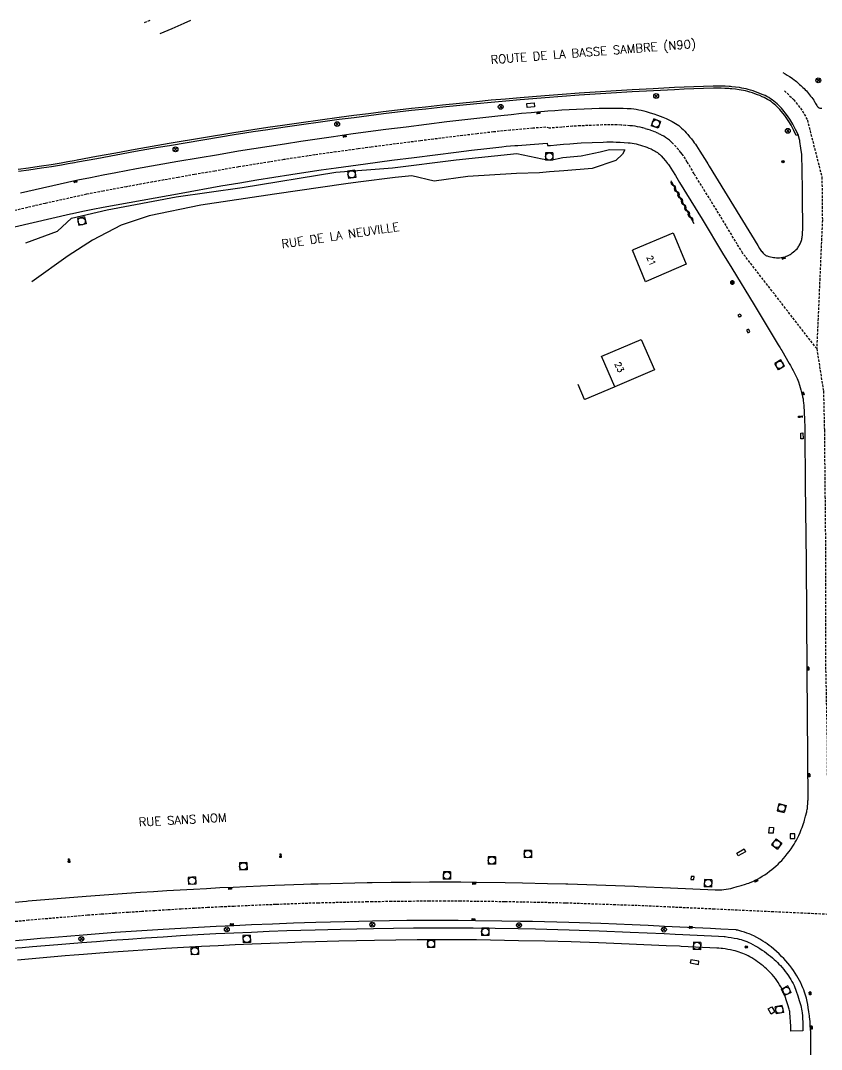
# Model space of a CAD drawing. Header units: millimetres. Extents: x 163000 to 164000, y 125000 to 126000.
# Drawn here: x 163245.8 to 163410.9, y 125788 to 126000 of the extents above; entities that cross this region are included whole.
import ezdxf
from ezdxf.enums import TextEntityAlignment as Align

# ---------------------------------------------------------------- set-up
doc = ezdxf.new("R2010")
doc.units = ezdxf.units.MM
doc.linetypes.add('DASHED', pattern=[0.75, 0.5, -0.25])
doc.layers.get('0').update_dxf_attribs({"linetype": 'CONTINUOUS'})
for name, color, linetype in [('W0001', 6, 'DASHED'), ('W0008', 7, 'CONTINUOUS'), ('W0013', 4, 'CONTINUOUS'), ('W0014', 7, 'CONTINUOUS'), ('W0015', 2, 'CONTINUOUS'), ('W0061', 7, 'CONTINUOUS'), ('W0100', 7, 'CONTINUOUS'), ('W0103', 1, 'CONTINUOUS'), ('W0112', 1, 'DASHED'), ('W0211', 2, 'CONTINUOUS'), ('W0213', 2, 'CONTINUOUS'), ('W0310', 3, 'CONTINUOUS'), ('W0400', 7, 'CONTINUOUS'), ('W0420', 7, 'CONTINUOUS'), ('W0421', 7, 'CONTINUOUS'), ('W0424', 7, 'CONTINUOUS'), ('W0425', 7, 'CONTINUOUS'), ('W0469', 7, 'CONTINUOUS'), ('W0856', 7, 'CONTINUOUS'), ('W0989', 7, 'CONTINUOUS'), ('W0991', 7, 'CONTINUOUS'), ('W1473', 7, 'CONTINUOUS')]:
    doc.layers.add(name, color=color, linetype=linetype)
doc.styles.get("Standard").update_dxf_attribs({"font": 'romans.shx', "width": 0.85})

# ---------------------------------------------------------------- blocks, each defined once
blk = doc.blocks.new('T425')
for p, q in [((-0.15, 0.6), (0.15, 0.6)), ((-0.15, 0.6), (-0.15, 0.3)), ((-0.15, 0.3), (0.15, 0.3)), ((-0.15, 0.15), (0.15, 0.15)), ((-0.15, -0.15), (-0.15, 0.15)), ((0, 0.45), (0.15, 0.45)), ((0.15, 0.45), (0.15, 0.3)), ((0.15, 0.15), (0.15, -0.15)), ((0.15, -0.15), (-0.15, -0.15))]:
    blk.add_line(p, q)
blk.add_ellipse((0, 0), major_axis=(-0.106, 0.106), ratio=1, start_param=3.926991, end_param=10.210176)
blk = doc.blocks.new('T469')
at = {"color": 0, "linetype": 'Continuous', "flags": 128}
for points in [[(-0.35, 0.35), (0.35, -0.35)], [(-0.35, -0.35), (0.35, 0.35)]]:
    blk.add_lwpolyline(points, dxfattribs=at)
at = {"color": 0, "linetype": 'Continuous'}
blk.add_circle((0, 0), 0.5, dxfattribs=at)
blk = doc.blocks.new('T420')
for p, q in [((0.75, 0.75), (-0.75, 0.75)), ((-0.75, 0.75), (-0.75, -0.75)), ((0.75, 0.75), (0.75, -0.75)), ((0.75, -0.75), (-0.75, -0.75))]:
    blk.add_line(p, q)
blk.add_ellipse((0, 0), major_axis=(-0.53, 0.53), ratio=1, start_param=3.926991, end_param=10.210176)
blk = doc.blocks.new('T400')
for p, q in [((-0.15, 0.3), (0.15, 0.3)), ((-0.15, -0.25), (-0.15, 0.3)), ((-0.15, 0.15), (0.15, 0.15)), ((-0.15, 0), (0.15, 0)), ((0.15, 0.3), (0.15, -0.25)), ((-0.15, -0.15), (0.15, -0.15)), ((-0.15, -0.25), (-0.15, -0.3)), ((-0.15, -0.3), (0.15, -0.3)), ((0.15, -0.3), (0.15, -0.25))]:
    blk.add_line(p, q)
blk = doc.blocks.new('T856')
for p, q in [((-0.125, 0), (0.125, 0)), ((0, 0.125), (0, -0.125))]:
    blk.add_line(p, q)
blk.add_ellipse((0, 0), major_axis=(-0.177, 0.177), ratio=1, start_param=3.9269908, end_param=10.2101761)
blk = doc.blocks.new('T424')
for p, q in [((-0.15, 0.61), (0.15, 0.61)), ((-0.15, 0.31), (-0.15, 0.61)), ((0, 0.46), (-0.15, 0.46)), ((0.15, 0.31), (-0.15, 0.31)), ((-0.15, 0.16), (0.15, 0.16)), ((-0.15, -0.14), (-0.15, 0.16)), ((0.15, 0.16), (0.15, -0.14)), ((0.15, -0.14), (-0.15, -0.14))]:
    blk.add_line(p, q)
blk.add_ellipse((0, 0.01), major_axis=(-0.106, 0.106), ratio=1, start_param=3.926991, end_param=10.210176)
blk = doc.blocks.new('T1473')
at = {"color": 0, "linetype": 'Continuous', "const_width": 0.5, "flags": 128}
blk.add_lwpolyline([(-0.25, 0, 1), (0.25, 0, 1)], format="xyb", close=True, dxfattribs=at)
blk = doc.blocks.new('t310o')
at = {"color": 0, "linetype": 'Continuous'}
for centre, start, end in [((-0.5, 0.38), 216.8699, 323.1304), ((0.5, -0.37), 36.8699, 143.1303)]:
    blk.add_arc(centre, 0.625, start, end, dxfattribs=at)

msp = doc.modelspace()

# ---------------------------------------------------------------- linework, layer by layer
at = {"layer": 'W0001'}
for points in [[(163272.43, 126000), (163271.16, 125999.48)], [(163403.26, 125985.54), (163403.26, 125985.54), (163405.18, 125983.69), (163406.99, 125981.38), (163407.99, 125979.5), (163410.99, 125967.74), (163411.08, 125958.88), (163409.92, 125932.4), (163411.31, 125923.63), (163411.49, 125915.64), (163411.62, 125901.97), (163411.76, 125887.81), (163411.76, 125866.09), (163412.04, 125852.52), (163412.16, 125837.63), (163412.34, 125808.97), (163412.64, 125790.82), (163412.73, 125779.36)], [(163409.92, 125932.4), (163394.64, 125952.11), (163393.55, 125953.9), (163389.31, 125960.92), (163384.65, 125968.42), (163383.86, 125969.84), (163383.23, 125970.86), (163382.85, 125971.48), (163382.43, 125972.14), (163382.18, 125972.49), (163381.92, 125972.82), (163381.42, 125973.41), (163380.92, 125973.97), (163380.41, 125974.54), (163380.15, 125974.81), (163379.86, 125975.09), (163379.56, 125975.35), (163379.18, 125975.65), (163378.77, 125975.93), (163378.37, 125976.18), (163377.82, 125976.47), (163377.27, 125976.74), (163376.72, 125976.98), (163376.19, 125977.2), (163375.65, 125977.4), (163375.11, 125977.58), (163374.56, 125977.75), (163374, 125977.9), (163373.49, 125978.02), (163372.96, 125978.13), (163372.43, 125978.22), (163371.9, 125978.29), (163371.38, 125978.34), (163370.48, 125978.41), (163369.59, 125978.47), (163368.7, 125978.51), (163368, 125978.53), (163367.29, 125978.53), (163366.59, 125978.52), (163365.77, 125978.49), (163361.18, 125978.31), (163360.38, 125978.27), (163359.56, 125978.22), (163358.75, 125978.16), (163357.38, 125978.04), (163354.82, 125977.83), (163354.82, 125977.83), (163354.08, 125978.04), (163351.41, 125977.81), (163349.89, 125977.66), (163346.75, 125977.42), (163343.28, 125977.05), (163339.92, 125976.66), (163336.2, 125976.23), (163332.46, 125975.76), (163328.26, 125975.24), (163323.81, 125974.67), (163320.81, 125974.28), (163318.1, 125973.93), (163315.41, 125973.56), (163310.82, 125972.93), (163306.49, 125972.32), (163303.37, 125971.85), (163300.06, 125971.35), (163295.68, 125970.64), (163290.71, 125969.84), (163285.84, 125968.99), (163281.67, 125968.28), (163278.28, 125967.68), (163272.98, 125966.74), (163267.61, 125965.76), (163262.86, 125964.86), (163259.42, 125964.2), (163250.86, 125962.32), (163239.21, 125959.6)], [(163412.29, 125815.84), (163388.83, 125816.91), (163379.58, 125817.34), (163372.94, 125817.64), (163372.24, 125817.66), (163358.45, 125818.15), (163358.08, 125818.16), (163354.32, 125818.25), (163349.2, 125818.36), (163345.61, 125818.43), (163339.73, 125818.51), (163336.53, 125818.54), (163333.34, 125818.55), (163330.14, 125818.54), (163326.21, 125818.52), (163322.28, 125818.48), (163318.34, 125818.42), (163317.32, 125818.4), (163307.22, 125818.17), (163305.74, 125818.13), (163304.27, 125818.08), (163298.39, 125817.86), (163292.51, 125817.62), (163289.8, 125817.49), (163287.08, 125817.36), (163284.36, 125817.22), (163281.65, 125817.07), (163278.93, 125816.92), (163276.21, 125816.76), (163273.49, 125816.59), (163270.77, 125816.42), (163267.98, 125816.24), (163265.2, 125816.05), (163262.41, 125815.85), (163259.62, 125815.65), (163247.46, 125814.61), (163237.86, 125813.66)]]:
    msp.add_lwpolyline(points, dxfattribs=at)
at = {"layer": 'W0008'}
for points in [[(163245.79, 125964.54), (163257, 125967.03), (163257.58, 125967.16), (163260.2, 125967.69), (163262.83, 125968.21), (163265.45, 125968.7), (163269.71, 125969.49), (163273.98, 125970.26), (163278.24, 125971.01), (163282.41, 125971.72), (163286.58, 125972.43), (163290.75, 125973.13), (163293.89, 125973.64), (163297.03, 125974.14), (163300.18, 125974.63), (163303.55, 125975.14), (163306.92, 125975.64), (163310.29, 125976.12), (163313.88, 125976.63), (163317.47, 125977.12), (163321.07, 125977.6), (163325.26, 125978.14), (163329.45, 125978.67), (163333.65, 125979.18), (163337.37, 125979.62), (163341.09, 125980.04), (163344.81, 125980.45), (163346.95, 125980.67), (163349.09, 125980.89), (163351.07, 125981.08), (163353.04, 125981.26), (163353.77, 125981.32), (163354.5, 125981.38), (163355.95, 125981.5), (163357.41, 125981.6), (163358.86, 125981.69), (163360.42, 125981.77), (163361.97, 125981.84), (163363.53, 125981.9), (163365.08, 125981.94), (163366, 125981.96), (163366.93, 125981.97), (163368.05, 125981.97), (163369.17, 125981.96), (163370, 125981.94), (163370.83, 125981.91), (163371.67, 125981.85), (163372.19, 125981.8), (163372.72, 125981.72), (163373.25, 125981.63), (163373.76, 125981.53), (163374.27, 125981.4), (163374.78, 125981.26), (163375.56, 125981.02), (163376.34, 125980.77), (163377.11, 125980.5), (163378.17, 125980.1), (163378.86, 125979.83), (163379.15, 125979.7), (163379.45, 125979.56), (163379.74, 125979.41), (163380.11, 125979.21), (163380.47, 125979.01), (163380.83, 125978.79), (163381.15, 125978.58), (163381.47, 125978.35), (163381.77, 125978.11), (163382.07, 125977.85), (163382.4, 125977.54), (163382.72, 125977.22), (163383.03, 125976.89), (163383.33, 125976.55), (163383.71, 125976.08), (163384.08, 125975.61), (163384.45, 125975.14), (163384.68, 125974.83), (163384.9, 125974.52), (163385.11, 125974.21), (163385.81, 125973.11), (163387.24, 125970.83), (163387.47, 125970.45), (163387.75, 125969.97), (163397.76, 125953.66), (163398.15, 125953.04), (163398.53, 125952.44), (163398.55, 125952.41), (163398.57, 125952.39), (163398.86, 125952.1), (163399.17, 125951.82), (163399.26, 125951.74), (163399.35, 125951.68), (163399.46, 125951.61), (163399.58, 125951.56), (163399.72, 125951.51), (163400.04, 125951.41), (163400.38, 125951.32), (163400.71, 125951.25), (163401.01, 125951.2), (163401.31, 125951.16), (163401.61, 125951.14), (163401.94, 125951.13), (163402.27, 125951.14), (163402.6, 125951.16), (163402.81, 125951.19), (163403.03, 125951.23), (163403.23, 125951.28), (163403.44, 125951.35), (163403.64, 125951.43), (163403.9, 125951.55), (163404.16, 125951.68), (163404.41, 125951.82), (163404.66, 125951.97), (163404.89, 125952.14), (163405.15, 125952.34), (163405.4, 125952.55), (163405.64, 125952.77), (163405.86, 125953), (163406, 125953.16), (163406.12, 125953.32), (163406.23, 125953.49), (163406.33, 125953.67), (163406.5, 125954), (163406.64, 125954.34), (163406.77, 125954.69), (163406.83, 125954.89), (163406.88, 125955.1), (163406.92, 125955.32), (163406.97, 125955.9), (163407.02, 125956.48), (163407.04, 125956.79), (163407.04, 125957.11), (163407.04, 125959.41), (163407.02, 125961.25), (163407.01, 125963.15), (163406.97, 125966.45), (163406.95, 125967.82), (163406.93, 125969.19), (163406.92, 125969.8), (163406.87, 125971.73), (163406.85, 125972.06), (163406.82, 125972.4), (163406.65, 125973.74), (163406.47, 125975.07), (163406.44, 125975.28), (163406.39, 125975.48), (163406.06, 125976.51), (163406.06, 125976.51), (163405.56, 125977.57), (163405, 125978.64), (163404.37, 125979.68), (163403.67, 125980.67), (163402.93, 125981.61), (163402.65, 125981.94), (163402.37, 125982.26), (163402.07, 125982.56), (163401.75, 125982.85), (163401.43, 125983.13), (163401.1, 125983.4), (163400.75, 125983.66), (163400.39, 125983.9), (163400.02, 125984.13), (163399.65, 125984.34), (163399.26, 125984.54), (163398.87, 125984.72), (163398.36, 125984.94), (163397.85, 125985.14), (163397.33, 125985.33), (163396.8, 125985.51), (163396.27, 125985.67), (163395.82, 125985.8), (163395.37, 125985.92), (163394.91, 125986.02), (163394.45, 125986.1), (163393.98, 125986.18), (163393.21, 125986.28), (163392.44, 125986.38), (163392.14, 125986.41), (163391.84, 125986.43), (163391.03, 125986.46), (163390.22, 125986.48), (163389.41, 125986.48), (163388.6, 125986.47), (163386.6, 125986.42), (163384.59, 125986.36), (163382.59, 125986.28), (163380.59, 125986.18), (163376.23, 125985.96), (163371.87, 125985.72), (163367.51, 125985.47), (163365.32, 125985.34), (163363.14, 125985.2), (163360.95, 125985.05), (163357.42, 125984.79), (163353.88, 125984.52), (163351.33, 125984.31), (163348.78, 125984.1), (163345.78, 125983.84), (163342.79, 125983.57), (163339.79, 125983.28), (163336.28, 125982.93), (163332.77, 125982.57), (163329.27, 125982.19), (163326.37, 125981.87), (163323.48, 125981.54), (163320.58, 125981.19), (163317.53, 125980.81), (163314.49, 125980.43), (163311.45, 125980.03), (163307.56, 125979.5), (163303.67, 125978.96), (163299.78, 125978.41), (163296.74, 125977.96), (163293.7, 125977.49), (163290.66, 125977.01), (163290.18, 125976.93), (163276.43, 125974.64), (163274.1, 125974.25), (163271.78, 125973.84), (163269.46, 125973.43), (163265.45, 125972.71), (163261.45, 125971.97), (163257.45, 125971.23), (163256.87, 125971.12), (163255.52, 125970.87), (163254.16, 125970.64), (163252.12, 125970.31), (163250.09, 125969.99), (163248.76, 125969.79), (163247.42, 125969.6), (163245.31, 125969.31)], [(163244.54, 125957.53), (163256.12, 125960.19), (163256.54, 125960.28), (163258.63, 125960.71), (163260.73, 125961.13), (163262.83, 125961.53), (163268.19, 125962.52), (163273.55, 125963.51), (163278.92, 125964.47), (163287.11, 125965.93), (163291.01, 125966.6), (163294.5, 125967.19), (163298, 125967.76), (163301.51, 125968.31), (163304.63, 125968.79), (163307.76, 125969.24), (163310.89, 125969.68), (163316.94, 125970.49), (163322.36, 125971.21), (163326.93, 125971.79), (163335.61, 125972.89), (163338.74, 125973.28), (163341.89, 125973.65), (163345.03, 125974.01), (163345.92, 125974.1), (163346.82, 125974.18), (163347.71, 125974.24), (163348.34, 125974.28), (163349.11, 125974.31), (163354.38, 125974.76), (163354.43, 125974.23), (163355.02, 125974.26), (163356.36, 125974.4), (163357.7, 125974.52), (163359.03, 125974.63), (163359.8, 125974.69), (163360.57, 125974.74), (163361.34, 125974.78), (163365.89, 125974.96), (163366.67, 125974.99), (163367.31, 125974.99), (163367.94, 125974.99), (163368.58, 125974.97), (163369.41, 125974.94), (163370.24, 125974.89), (163371.07, 125974.82), (163371.49, 125974.78), (163371.9, 125974.72), (163372.32, 125974.65), (163372.72, 125974.57), (163373.13, 125974.47), (163373.58, 125974.35), (163374.03, 125974.22), (163374.47, 125974.07), (163374.91, 125973.91), (163375.34, 125973.73), (163375.77, 125973.54), (163376.2, 125973.33), (163376.61, 125973.11), (163376.85, 125972.96), (163377.08, 125972.8), (163377.3, 125972.63), (163377.48, 125972.47), (163377.65, 125972.31), (163377.82, 125972.13), (163378.28, 125971.62), (163378.74, 125971.1), (163379.18, 125970.58), (163379.34, 125970.37), (163379.5, 125970.16), (163379.86, 125969.59), (163380.22, 125969.01), (163380.81, 125968.06), (163381.6, 125966.63), (163386.3, 125959.07), (163390.53, 125952.07), (163392.4, 125948.99), (163396.99, 125941.41), (163401.57, 125933.86), (163401.97, 125933.21), (163402.37, 125932.57), (163402.54, 125932.28), (163402.71, 125931.99), (163404.24, 125929.35), (163404.49, 125928.93), (163404.77, 125928.41), (163405.05, 125927.89), (163405.34, 125927.36), (163405.61, 125926.82), (163405.75, 125926.53), (163405.87, 125926.24), (163406.13, 125925.58), (163406.36, 125924.91), (163406.53, 125924.41), (163406.67, 125923.91), (163406.81, 125923.4), (163406.93, 125922.9), (163407.02, 125922.49), (163407.09, 125922.09), (163407.15, 125921.68), (163407.19, 125921.27), (163407.23, 125920.67), (163407.4, 125917.81), (163407.42, 125917.27), (163407.44, 125916.73), (163407.46, 125915.94), (163407.47, 125915.16), (163407.56, 125904.51), (163407.71, 125888.47), (163407.89, 125865.9), (163408.11, 125839.3)], [(163244.65, 125818.34), (163247.05, 125818.58), (163247.35, 125818.6), (163259.33, 125819.62), (163262.12, 125819.82), (163264.92, 125820.02), (163267.72, 125820.21), (163270.52, 125820.39), (163273.24, 125820.57), (163275.97, 125820.73), (163278.7, 125820.89), (163281.43, 125821.05), (163284.15, 125821.19), (163286.88, 125821.34), (163289.61, 125821.47), (163292.34, 125821.6), (163298.23, 125821.84), (163304.13, 125822.06), (163305.63, 125822.11), (163307.12, 125822.15), (163317.23, 125822.38), (163318.27, 125822.4), (163322.22, 125822.46), (163326.18, 125822.5), (163330.13, 125822.53), (163333.34, 125822.53), (163336.56, 125822.52), (163339.77, 125822.49), (163345.67, 125822.41), (163349.28, 125822.35), (163354.41, 125822.23), (163358.19, 125822.14), (163358.58, 125822.13), (163372.39, 125821.64), (163373.11, 125821.61), (163379.76, 125821.31), (163389.01, 125820.89), (163389.46, 125820.88), (163389.9, 125820.88), (163390.35, 125820.91), (163390.79, 125820.95), (163391.26, 125821.01), (163391.72, 125821.09), (163392.19, 125821.19), (163392.64, 125821.31), (163393.51, 125821.55), (163394.37, 125821.8), (163395.23, 125822.07), (163395.57, 125822.18), (163395.9, 125822.29), (163396.22, 125822.42), (163396.72, 125822.63), (163397.21, 125822.86), (163397.69, 125823.11), (163398.16, 125823.37), (163398.68, 125823.68), (163399.2, 125824.01), (163399.7, 125824.35), (163400.2, 125824.71), (163400.65, 125825.06), (163401.09, 125825.42), (163401.52, 125825.79), (163401.94, 125826.18), (163402.34, 125826.56), (163402.72, 125826.96), (163403.09, 125827.36), (163403.44, 125827.78), (163403.85, 125828.29), (163404.25, 125828.8), (163404.63, 125829.33), (163405, 125829.87), (163405.26, 125830.27), (163405.5, 125830.68), (163405.73, 125831.1), (163405.95, 125831.53), (163406.22, 125832.11), (163406.48, 125832.7), (163406.73, 125833.29), (163406.9, 125833.72), (163407.06, 125834.15), (163407.21, 125834.59), (163407.31, 125834.93), (163407.41, 125835.27), (163407.63, 125836.1), (163407.85, 125836.93), (163407.91, 125837.18), (163407.95, 125837.43), (163407.99, 125837.68), (163408.04, 125838.15), (163408.08, 125838.62), (163408.11, 125839.3)], [(163408.63, 125791.92), (163408.58, 125793.23), (163408.56, 125793.69), (163408.55, 125793.87), (163408.53, 125794.06), (163408.43, 125794.91), (163408.31, 125795.77), (163408.17, 125796.62), (163408.06, 125797.26), (163407.93, 125797.91), (163407.78, 125798.55), (163407.67, 125798.98), (163407.55, 125799.41), (163407.41, 125799.84), (163407.25, 125800.26), (163407.08, 125800.67), (163406.86, 125801.19), (163406.61, 125801.7), (163406.36, 125802.2), (163406.09, 125802.7), (163405.8, 125803.19), (163405.47, 125803.72), (163405.12, 125804.25), (163404.76, 125804.76), (163404.38, 125805.27), (163403.98, 125805.76), (163403.56, 125806.25), (163403.13, 125806.72), (163402.69, 125807.17), (163402.16, 125807.68), (163401.63, 125808.17), (163401.08, 125808.66), (163400.52, 125809.12), (163400.11, 125809.45), (163399.69, 125809.76), (163399.26, 125810.05), (163398.82, 125810.33), (163398.21, 125810.7), (163397.59, 125811.05), (163396.97, 125811.39), (163396.64, 125811.55), (163396.31, 125811.69), (163395.97, 125811.83), (163395.5, 125811.99), (163395.03, 125812.14), (163394.45, 125812.32), (163393.87, 125812.49), (163393.63, 125812.55), (163393.39, 125812.61), (163393.31, 125812.63), (163393.23, 125812.64), (163390.14, 125812.81), (163389.08, 125812.87), (163388.01, 125812.93), (163383.28, 125813.15), (163378.54, 125813.37), (163375.2, 125813.52), (163371.87, 125813.67), (163365.39, 125813.93), (163358.79, 125814.17), (163351.31, 125814.37), (163348.85, 125814.37), (163344.98, 125814.43), (163339.56, 125814.51), (163336.04, 125814.55), (163332.51, 125814.56), (163328.99, 125814.56), (163325.43, 125814.54), (163321.87, 125814.5), (163318.32, 125814.44), (163315.5, 125814.38), (163312.68, 125814.32), (163309.66, 125814.24), (163306.64, 125814.15), (163304.36, 125814.07), (163302.07, 125813.99), (163297.75, 125813.83), (163293.42, 125813.66), (163289.77, 125813.5), (163286.12, 125813.33), (163282.47, 125813.15), (163278.82, 125812.95), (163275.17, 125812.74), (163271.88, 125812.54), (163268.59, 125812.32), (163265.29, 125812.09), (163262, 125811.84), (163258.71, 125811.58), (163255.32, 125811.3), (163251.94, 125811.02), (163249.9, 125810.84), (163247.86, 125810.65), (163244.79, 125810.36)], [(163408.63, 125791.92), (163408.7, 125781.07)]]:
    msp.add_lwpolyline(points, dxfattribs=at)
at = {"layer": 'W0013'}
msp.add_lwpolyline([(163406.06, 125976.48), (163405.66, 125976.3), (163405.17, 125977.38), (163404.62, 125978.43), (163404, 125979.44), (163403.32, 125980.41), (163402.59, 125981.34), (163402.32, 125981.65), (163402.05, 125981.96), (163401.76, 125982.25), (163401.46, 125982.53), (163401.15, 125982.8), (163400.83, 125983.06), (163400.5, 125983.3), (163400.15, 125983.53), (163399.8, 125983.75), (163399.44, 125983.95), (163399.07, 125984.14), (163398.7, 125984.32), (163398.2, 125984.53), (163397.69, 125984.73), (163397.18, 125984.92), (163396.67, 125985.09), (163396.15, 125985.26), (163395.71, 125985.38), (163395.27, 125985.49), (163394.82, 125985.59), (163394.37, 125985.67), (163393.92, 125985.74), (163393.16, 125985.85), (163392.39, 125985.94), (163392.1, 125985.97), (163391.82, 125985.99), (163391.01, 125986.02), (163390.21, 125986.04), (163389.41, 125986.05), (163388.61, 125986.04), (163386.61, 125985.99), (163384.61, 125985.92), (163382.61, 125985.84), (163380.62, 125985.75), (163376.25, 125985.52), (163371.89, 125985.29), (163367.53, 125985.04), (163365.35, 125984.91), (163363.17, 125984.76), (163360.98, 125984.61), (163357.45, 125984.35), (163353.91, 125984.08), (163351.37, 125983.88), (163348.82, 125983.67), (163345.82, 125983.41), (163342.83, 125983.14), (163339.83, 125982.85), (163336.32, 125982.5), (163332.82, 125982.14), (163329.32, 125981.76), (163326.42, 125981.44), (163323.53, 125981.1), (163320.63, 125980.76), (163317.59, 125980.38), (163314.55, 125979.99), (163311.5, 125979.6), (163307.61, 125979.07), (163303.73, 125978.53), (163299.85, 125977.97), (163296.8, 125977.52), (163293.76, 125977.06), (163290.73, 125976.58), (163290.25, 125976.5), (163276.5, 125974.21), (163274.18, 125973.82), (163271.85, 125973.42), (163269.53, 125973), (163265.53, 125972.28), (163261.53, 125971.54), (163257.53, 125970.8), (163256.95, 125970.69), (163255.59, 125970.45), (163254.23, 125970.21), (163252.19, 125969.88), (163250.15, 125969.56), (163248.82, 125969.36), (163247.48, 125969.17), (163245.36, 125968.88)], dxfattribs=at)
at = {"layer": 'W0014'}
msp.add_lwpolyline([(163244, 125808.84), (163246.14, 125809.04), (163248.27, 125809.22), (163253.48, 125809.66), (163258.41, 125810.04), (163261.44, 125810.27), (163264.47, 125810.5), (163268.03, 125810.75), (163271.59, 125811), (163275.17, 125811.24), (163278.75, 125811.47), (163282.33, 125811.67), (163286.03, 125811.87), (163289.74, 125812.04), (163293.44, 125812.2), (163297.07, 125812.35), (163300.7, 125812.48), (163303.61, 125812.57), (163306.52, 125812.66), (163309.13, 125812.72), (163311.75, 125812.78), (163315.15, 125812.85), (163318.56, 125812.92), (163322.69, 125812.98), (163326.83, 125813.03), (163330.97, 125813.06), (163333.68, 125813.07), (163336.39, 125813.06), (163339.1, 125813.04), (163343.64, 125812.98), (163348.35, 125812.9), (163351.98, 125812.84), (163358.87, 125812.67), (163365.1, 125812.42), (163371.43, 125812.15), (163378.47, 125811.89), (163380.75, 125811.79), (163382.29, 125811.72), (163389.67, 125811.34), (163390.85, 125811.27), (163391.08, 125811.25), (163391.69, 125811.16), (163392.3, 125811.06), (163392.9, 125810.96), (163393.51, 125810.84), (163393.92, 125810.75), (163394.32, 125810.64), (163394.72, 125810.52), (163395.12, 125810.38), (163395.51, 125810.23), (163395.9, 125810.07), (163396.28, 125809.89), (163396.77, 125809.64), (163397.26, 125809.37), (163397.75, 125809.09), (163398.22, 125808.8), (163398.69, 125808.49), (163399.15, 125808.17), (163399.6, 125807.84), (163400, 125807.53), (163400.4, 125807.2), (163400.8, 125806.87), (163401.18, 125806.53), (163401.5, 125806.23), (163401.82, 125805.92), (163402.12, 125805.61), (163402.42, 125805.29), (163402.77, 125804.89), (163403.11, 125804.48), (163403.44, 125804.06), (163403.76, 125803.63), (163404.07, 125803.19), (163404.33, 125802.8), (163404.57, 125802.4), (163404.81, 125802), (163405.03, 125801.59), (163405.24, 125801.17), (163405.41, 125800.79), (163405.56, 125800.41), (163405.7, 125800.02), (163406.02, 125799.04), (163406.33, 125798.06), (163406.62, 125797.07), (163406.71, 125796.69), (163406.8, 125796.31), (163406.86, 125795.93), (163406.91, 125795.54), (163406.97, 125794.92), (163407.01, 125794.3), (163407.04, 125793.67), (163407.04, 125793.05), (163407.08, 125791.83), (163404.61, 125791.78), (163404.57, 125792.81), (163404.52, 125793.72), (163404.46, 125794.63), (163404.39, 125795.55), (163404.35, 125795.8), (163404.31, 125796.05), (163404.25, 125796.3), (163403.99, 125797.18), (163403.72, 125798.05), (163403.44, 125798.91), (163403.31, 125799.27), (163403.16, 125799.63), (163403.01, 125799.98), (163402.77, 125800.44), (163402.52, 125800.9), (163402.26, 125801.35), (163401.98, 125801.79), (163401.69, 125802.22), (163401.39, 125802.63), (163401.07, 125803.03), (163400.74, 125803.42), (163400.46, 125803.73), (163400.17, 125804.03), (163399.87, 125804.32), (163399.57, 125804.61), (163399.22, 125804.92), (163398.86, 125805.22), (163398.5, 125805.51), (163398.13, 125805.8), (163397.74, 125806.08), (163397.34, 125806.35), (163396.94, 125806.61), (163396.53, 125806.87), (163396.11, 125807.11), (163395.76, 125807.29), (163395.4, 125807.47), (163395.04, 125807.64), (163394.67, 125807.79), (163394.3, 125807.93), (163393.9, 125808.06), (163393.51, 125808.19), (163393.11, 125808.3), (163392.71, 125808.4), (163392.17, 125808.52), (163391.62, 125808.63), (163391.08, 125808.72), (163390.53, 125808.8), (163390.37, 125808.82), (163390.21, 125808.83), (163389.76, 125808.84), (163389.3, 125808.86), (163381.99, 125809.25), (163381.6, 125809.27), (163378.87, 125809.38), (163371.26, 125809.7), (163364.92, 125809.94), (163359.27, 125810.16), (163353.85, 125810.3), (163348.45, 125810.4), (163339.76, 125810.56), (163339.46, 125810.56), (163336.95, 125810.59), (163334.43, 125810.6), (163331.92, 125810.6), (163327.53, 125810.56), (163323.14, 125810.51), (163318.75, 125810.44), (163315.07, 125810.38), (163311.39, 125810.3), (163309.01, 125810.24), (163306.63, 125810.18), (163303.77, 125810.09), (163300.91, 125809.99), (163297.23, 125809.85), (163293.55, 125809.7), (163290.06, 125809.55), (163286.57, 125809.38), (163283.07, 125809.19), (163279.41, 125808.99), (163275.74, 125808.77), (163272.07, 125808.53), (163267.96, 125808.26), (163263.84, 125807.97), (163261.31, 125807.79), (163258.77, 125807.59), (163256.88, 125807.44), (163254.99, 125807.28), (163251.97, 125807.01), (163248.94, 125806.75), (163245.19, 125806.4)], dxfattribs=at)
at = {"layer": 'W0015'}
msp.add_lwpolyline([(163402.92, 125989.32), (163403.39, 125989.06), (163403.85, 125988.78), (163404.31, 125988.49), (163404.63, 125988.27), (163404.94, 125988.05), (163405.25, 125987.81), (163405.48, 125987.63), (163405.72, 125987.44), (163405.95, 125987.25), (163406.18, 125987.05), (163406.4, 125986.86), (163406.63, 125986.65), (163406.84, 125986.45), (163407.06, 125986.24), (163407.3, 125985.99), (163407.54, 125985.74), (163407.78, 125985.49), (163408.01, 125985.23), (163408.24, 125984.97), (163408.46, 125984.7), (163408.67, 125984.43), (163408.89, 125984.15), (163409.09, 125983.87), (163409.29, 125983.59), (163409.39, 125983.44), (163409.47, 125983.29), (163409.58, 125983.1), (163409.69, 125982.91), (163409.92, 125982.53), (163410.03, 125982.38), (163410.14, 125982.22), (163410.19, 125982.17), (163410.24, 125982.13), (163410.39, 125982.04), (163410.55, 125981.96), (163410.63, 125981.93), (163410.72, 125981.92), (163410.84, 125981.92), (163410.95, 125981.94)], dxfattribs=at)
at = {"layer": 'W0061'}
msp.add_lwpolyline([(163280.82, 126000), (163279.45, 125999.39), (163276.98, 125998.31), (163274.49, 125997.25)], dxfattribs=at)
at = {"layer": 'W0100'}
msp.add_lwpolyline([(163371.93, 125952.71), (163372.18, 125952.81), (163380.31, 125956.25), (163383.04, 125949.83), (163374.73, 125946.24), (163374.62, 125946.2)], close=True, dxfattribs=at)
msp.add_lwpolyline([(163368.27, 125924.54), (163365.52, 125930.83), (163365.6, 125930.86), (163373.72, 125934.26), (163376.45, 125928.01), (163368.27, 125924.54)], dxfattribs=at)
at = {"layer": 'W0103'}
msp.add_lwpolyline([(163368.27, 125924.54), (163368.18, 125924.5), (163368.14, 125924.49), (163362.13, 125921.94), (163362.08, 125921.92), (163360.71, 125925.04)], dxfattribs=at)
at = {"layer": 'W0112'}
for points in [[(163394.39, 125939.1), (163394.37, 125939.08), (163393.98, 125938.88), (163393.7, 125939.37), (163394.11, 125939.58)], [(163395.88, 125936.4), (163395.47, 125936.19), (163395.72, 125935.69), (163396.12, 125935.89)]]:
    msp.add_lwpolyline(points, close=True, dxfattribs=at)
at = {"layer": 'W0211'}
msp.add_lwpolyline([(163246.89, 125954.2), (163253.41, 125956.58), (163256.31, 125959.27), (163263.65, 125961.01), (163277.91, 125963.69), (163291.45, 125965.6), (163310.82, 125968.75), (163322.46, 125969.69), (163335.6, 125971.32), (163348.08, 125972.62), (163353.31, 125971.49), (163355.02, 125971.23), (163357.55, 125971.82), (163361.39, 125972.13), (163365.3, 125972.96), (163367.21, 125973.44), (163370.35, 125973.38)], dxfattribs=at)
at = {"layer": 'W0213'}
msp.add_lwpolyline([(163370.36, 125973.38), (163369.88, 125972.48), (163368.54, 125971.14), (163363.65, 125969.53), (163357.76, 125969.04), (163354.84, 125968.83), (163352.76, 125968.61), (163348.02, 125968.49), (163337.98, 125967.85), (163331.04, 125966.94), (163326.47, 125968.03), (163323, 125967.67), (163315.4, 125966.73), (163312.86, 125966.34), (163298.16, 125964.25), (163282.94, 125961.97), (163272.34, 125959.74), (163266.54, 125957.82), (163260.66, 125954.78), (163255.64, 125951.54), (163248.12, 125946.18)], dxfattribs=at)
at = {"layer": 'W0310'}
msp.add_lwpolyline([(163384.63, 125958.14), (163380.03, 125966.69)], dxfattribs=at)
at = {"layer": 'W0421'}
for points in [[(163351.74, 125982.22), (163350.22, 125982.07), (163350.14, 125982.89), (163351.66, 125983.04)], [(163407.08, 125915.03), (163407.09, 125913.79), (163406.63, 125913.79), (163406.61, 125915.01)], [(163400.08, 125832.6), (163400.19, 125833.82), (163401.03, 125833.77), (163400.91, 125832.55)], [(163404.44, 125832.4), (163404.47, 125831.46), (163405.39, 125831.49), (163405.38, 125832.4)], [(163393.43, 125828.45), (163394.95, 125829.31), (163395.27, 125828.75), (163393.75, 125827.88)], [(163383.99, 125823.03), (163384.62, 125823), (163384.68, 125823.61), (163384.06, 125823.65)], [(163385.65, 125806.16), (163383.94, 125806.5), (163383.83, 125805.84), (163385.53, 125805.51)], [(163401.3, 125795.75), (163400.56, 125795.3), (163399.92, 125796.34), (163400.64, 125796.8)]]:
    msp.add_lwpolyline(points, close=True, dxfattribs=at)

# ---------------------------------------------------------------- block references
at = {"layer": 'W0310', "rotation": 118.2829252419568}
for p in [(163380.36, 125966.07), (163381.08, 125964.75), (163381.79, 125963.43), (163382.5, 125962.1), (163383.21, 125960.78), (163383.92, 125959.46)]:
    msp.add_blockref('t310o', p, dxfattribs=at)
at = {"layer": 'W0400'}
for p, rotation in [((163352.53, 125980.96), 275.2511946303371), ((163312.61, 125976.18), 277.9890640653729), ((163257.1, 125966.81), 282.9080923530526), ((163403.06, 125951.04), 280.743911973753), ((163407.11, 125923.12), 193.5424753754458), ((163408.13, 125866.46), 180.4372240386732), ((163408.35, 125844.48), 180.4920263663963), ((163397.41, 125822.71), 297.0564234200822), ((163289, 125821.18), 270), ((163339.29, 125822.22), 270), ((163339.14, 125814.77), 270), ((163289.31, 125813.78), 272.8425724046654), ((163383.93, 125813.17), 270), ((163408.55, 125799.54), 182.1422935044355), ((163408.86, 125792.5), 180.3564226324828)]:
    msp.add_blockref('T400', p, dxfattribs=dict(at, rotation=rotation))
at = {"layer": 'W0420'}
for p, rotation in [((163376.76, 125978.78), 339.5429146745094), ((163314.04, 125968.31), 8.278953748610546), ((163258.41, 125958.65), 12.90809235305255), ((163402.28, 125929.07), 300.0717176581751), ((163402.68, 125837.74), 75.49350971975936), ((163401.68, 125830.34), 52.56813184602166), ((163342.93, 125826.93), 359.2266628197838), ((163350.36, 125828.26), 358.7580060689115), ((163291.71, 125825.73), 2.712685988610668), ((163281.16, 125822.76), 3.232231653410641), ((163333.7, 125823.87), 359.7761644981369), ((163387.53, 125822.25), 357.3754825246077), ((163341.6, 125812.25), 359.2266628199292), ((163292.42, 125810.77), 2.712685988610668), ((163330.41, 125809.74), 0.08251070116537329), ((163281.71, 125808.26), 3.232231653410641), ((163385.24, 125809.33), 357.287585812961), ((163403.64, 125800.09), 295.41003583541), ((163402.23, 125796.2), 281.393104716565)]:
    msp.add_blockref('T420', p, dxfattribs=dict(at, rotation=rotation))
msp.add_blockref('T420', (163354.79, 125971.98), dxfattribs=at)
at = {"layer": 'W0424', "rotation": 273.2661463259944}
msp.add_blockref('T424', (163406.3, 125918.34), dxfattribs=at)
at = {"layer": 'W0425'}
for p, rotation in [((163255.79, 125826.68), 4.856582965172918), ((163299.4, 125827.71), 2.181409755493267)]:
    msp.add_blockref('T425', p, dxfattribs=dict(at, rotation=rotation))
at = {"layer": 'W0469', "rotation": 185.5083522605943}
msp.add_blockref('T469', (163410.24, 125987.69), dxfattribs=at)
at = {"layer": 'W0469'}
for p in [(163376.83, 125984.45), (163344.78, 125982.23), (163311.06, 125978.67), (163403.95, 125977.27), (163277.73, 125973.47), (163288.32, 125812.74), (163318.3, 125813.71), (163348.55, 125813.62), (163378.42, 125812.7), (163258.34, 125810.78)]:
    msp.add_blockref('T469', p, dxfattribs=at)
at = {"layer": 'W0856'}
for p in [(163402.96, 125970.93), (163395.4, 125809.13)]:
    msp.add_blockref('T856', p, dxfattribs=at)
at = {"layer": 'W1473', "rotation": 185.5083522605943}
msp.add_blockref('T1473', (163392.52, 125946.03), dxfattribs=at)

# ---------------------------------------------------------------- texts
at = {"layer": 'W0989'}
for s, rotation, p in [('ROUTE DE LA BASSE SAMBRE (N90)', 4.5, (163342.69, 125991.93)), ('RUE DE LA NEUVILLE', 8.5162, (163299.6, 125953.95)), ('RUE SANS NOM', 3.0729, (163270.16, 125834.85))]:
    msp.add_text(s, height=1.75, rotation=rotation, dxfattribs=at).set_placement(p, align=Align.MIDDLE_LEFT)
at = {"layer": 'W0991'}
for s, p in [('21', (163375.23, 125950.3)), ('23', (163368.67, 125928.33))]:
    msp.add_text(s, height=1.25, rotation=293.2101, dxfattribs=at).set_placement(p, align=Align.CENTER)

doc.saveas('drawing.dxf')
